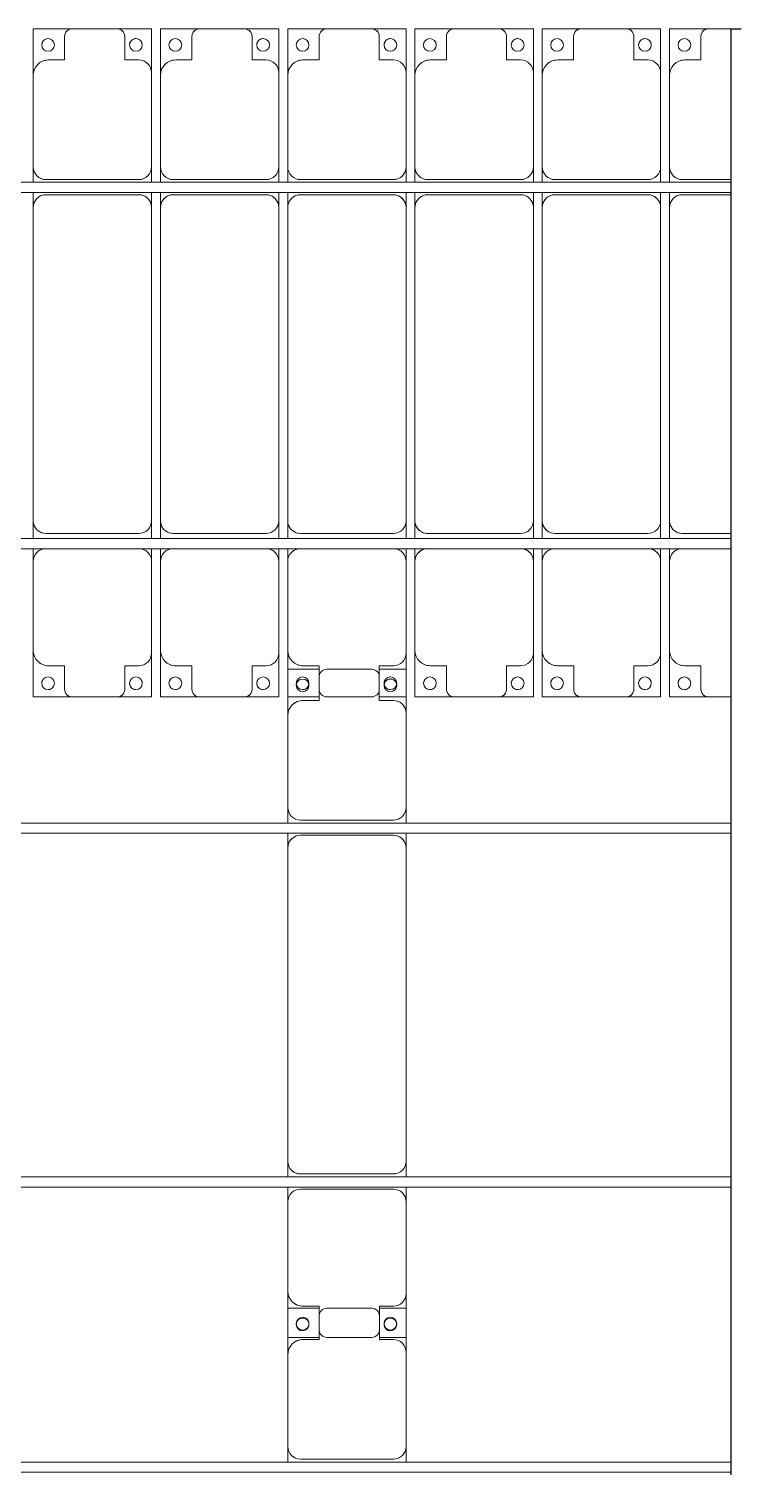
# Model space of a CAD drawing. Header units: millimetres. Extents: x -496478 to -186190, y -204059 to -87354.
# Drawn here: x -345992 to -343212, y -100932 to -95283 of the extents above; entities that cross this region are included whole.
import ezdxf

# ---------------------------------------------------------------- set-up
doc = ezdxf.new("R2010")
doc.units = ezdxf.units.MM
for name, color, linetype, lineweight in [('A-DETL-MBND', 5, 'Continuous', 9), ('A-GENM', 13, 'Continuous', 9), ('S-BEAM', 12, 'Continuous', 9)]:
    doc.layers.add(name, color=color, linetype=linetype, lineweight=lineweight)

# ---------------------------------------------------------------- blocks, each defined once
blk = doc.blocks.new('Dải phao đi lại kèm đỡ invester - DẢI PHAO ĐI LẠI-V1-BỐ TRÍ KHUNG KẾT CẤU BÈ PIN 01')
at = {"layer": 'A-DETL-MBND', "color": 8}
for p, q in [((92758.4, 1312.2), (92911.8, 1312.2)), ((92758.4, 1129.7), (92758.4, 1312.2)), ((92911.8, 1312.2), (92758.4, 1312.2)), ((93088.2, 1312.2), (92911.8, 1312.2)), ((93088.2, 1312.2), (93223.4, 1312.2)), ((93223.4, 1312.2), (93088.2, 1312.2)), ((93223.4, 1312.2), (93223.4, 1139.7)), ((93258.4, 1312.2), (93411.8, 1312.2)), ((93258.4, 1129.7), (93258.4, 1312.2)), ((93411.8, 1312.2), (93258.4, 1312.2)), ((93588.2, 1312.2), (93411.8, 1312.2)), ((93588.2, 1312.2), (93723.4, 1312.2)), ((93723.4, 1312.2), (93588.2, 1312.2)), ((93723.4, 1312.2), (93723.4, 1139.7)), ((93758.4, 1312.2), (93911.8, 1312.2)), ((93758.4, 1129.7), (93758.4, 1312.2)), ((93911.8, 1312.2), (93758.4, 1312.2)), ((94088.2, 1312.2), (93911.8, 1312.2)), ((94088.2, 1312.2), (94223.4, 1312.2)), ((94223.4, 1312.2), (94088.2, 1312.2)), ((94223.4, 1312.2), (94223.4, 1139.7)), ((94258.4, 1312.2), (94411.8, 1312.2)), ((94258.4, 1129.7), (94258.4, 1312.2)), ((94411.8, 1312.2), (94258.4, 1312.2)), ((94588.2, 1312.2), (94411.8, 1312.2)), ((94588.2, 1312.2), (94723.4, 1312.2)), ((94723.4, 1312.2), (94588.2, 1312.2)), ((94723.4, 1312.2), (94723.4, 1139.7)), ((94758.4, 1312.2), (94911.8, 1312.2)), ((94758.4, 1129.7), (94758.4, 1312.2)), ((94911.8, 1312.2), (94758.4, 1312.2)), ((95088.2, 1312.2), (94911.8, 1312.2)), ((95088.2, 1312.2), (95223.4, 1312.2)), ((95223.4, 1312.2), (95088.2, 1312.2)), ((95223.4, 1312.2), (95223.4, 1139.7)), ((95258.4, 1312.2), (95411.8, 1312.2)), ((95258.4, 1129.7), (95258.4, 1312.2)), ((95411.8, 1312.2), (95258.4, 1312.2)), ((95500, 1312.2), (95411.8, 1312.2)), ((92881.8, 1282.2), (92881.8, 1189.7)), ((93118.2, 1189.7), (93118.2, 1282.2)), ((93381.8, 1282.2), (93381.8, 1189.7)), ((93618.2, 1189.7), (93618.2, 1282.2)), ((93881.8, 1282.2), (93881.8, 1189.7)), ((94118.2, 1189.7), (94118.2, 1282.2)), ((94381.8, 1282.2), (94381.8, 1189.7)), ((94618.2, 1189.7), (94618.2, 1282.2)), ((94881.8, 1282.2), (94881.8, 1189.7)), ((95118.2, 1189.7), (95118.2, 1282.2)), ((95381.8, 1282.2), (95381.8, 1189.7)), ((92881.8, 1189.7), (92818.4, 1189.7)), ((93173.4, 1189.7), (93118.2, 1189.7)), ((93381.8, 1189.7), (93318.4, 1189.7)), ((93673.4, 1189.7), (93618.2, 1189.7)), ((93881.8, 1189.7), (93818.4, 1189.7)), ((94173.4, 1189.7), (94118.2, 1189.7)), ((94381.8, 1189.7), (94318.4, 1189.7)), ((94673.4, 1189.7), (94618.2, 1189.7)), ((94881.8, 1189.7), (94818.4, 1189.7)), ((95173.4, 1189.7), (95118.2, 1189.7)), ((95381.8, 1189.7), (95318.4, 1189.7)), ((93223.4, 769.7), (93223.4, 1139.7)), ((93723.4, 769.7), (93723.4, 1139.7)), ((94223.4, 769.7), (94223.4, 1139.7)), ((94723.4, 769.7), (94723.4, 1139.7)), ((95223.4, 769.7), (95223.4, 1139.7)), ((92758.4, 1129.7), (92758.4, 769.7)), ((93258.4, 1129.7), (93258.4, 769.7)), ((93758.4, 1129.7), (93758.4, 769.7)), ((94258.4, 1129.7), (94258.4, 769.7)), ((94758.4, 1129.7), (94758.4, 769.7)), ((95258.4, 1129.7), (95258.4, 769.7)), ((92758.4, 709.7), (92758.4, 769.7)), ((93223.4, 769.7), (93223.4, 709.7)), ((93258.4, 709.7), (93258.4, 769.7)), ((93723.4, 769.7), (93723.4, 709.7)), ((93758.4, 709.7), (93758.4, 769.7)), ((94223.4, 769.7), (94223.4, 709.7)), ((94258.4, 709.7), (94258.4, 769.7)), ((94723.4, 769.7), (94723.4, 709.7)), ((94758.4, 709.7), (94758.4, 769.7)), ((95223.4, 769.7), (95223.4, 709.7)), ((95258.4, 709.7), (95258.4, 769.7)), ((92808.4, 719.7), (93173.4, 719.7)), ((93308.4, 719.7), (93673.4, 719.7)), ((93808.4, 719.7), (94173.4, 719.7)), ((94308.4, 719.7), (94673.4, 719.7)), ((94808.4, 719.7), (95173.4, 719.7)), ((95308.4, 719.7), (95500, 719.7)), ((92758.4, 610.3), (92758.4, 669.7)), ((93173.4, 660.3), (92808.4, 660.3)), ((93223.4, 669.7), (93223.4, 610.3)), ((93258.4, 610.3), (93258.4, 669.7)), ((93673.4, 660.3), (93308.4, 660.3)), ((93723.4, 669.7), (93723.4, 610.3)), ((93758.4, 610.3), (93758.4, 669.7)), ((94173.4, 660.3), (93808.4, 660.3)), ((94223.4, 669.7), (94223.4, 610.3)), ((94258.4, 610.3), (94258.4, 669.7)), ((94673.4, 660.3), (94308.4, 660.3)), ((94723.4, 669.7), (94723.4, 610.3)), ((94758.4, 610.3), (94758.4, 669.7)), ((95173.4, 660.3), (94808.4, 660.3)), ((95223.4, 669.7), (95223.4, 610.3)), ((95258.4, 610.3), (95258.4, 669.7)), ((95500, 660.3), (95308.4, 660.3)), ((92758.4, 610.3), (92758.4, -620.3)), ((93223.4, -620.3), (93223.4, 610.3)), ((93258.4, 610.3), (93258.4, -620.3)), ((93723.4, -620.3), (93723.4, 610.3)), ((93758.4, 610.3), (93758.4, -620.3)), ((94223.4, -620.3), (94223.4, 610.3)), ((94258.4, 610.3), (94258.4, -620.3)), ((94723.4, -620.3), (94723.4, 610.3)), ((94758.4, 610.3), (94758.4, -620.3)), ((95223.4, -620.3), (95223.4, 610.3)), ((95258.4, 610.3), (95258.4, -620.3)), ((92758.4, -690.3), (92758.4, -620.3)), ((93223.4, -620.3), (93223.4, -690.3)), ((93258.4, -690.3), (93258.4, -620.3)), ((93723.4, -620.3), (93723.4, -690.3)), ((93758.4, -690.3), (93758.4, -620.3)), ((94223.4, -620.3), (94223.4, -690.3)), ((94258.4, -690.3), (94258.4, -620.3)), ((94723.4, -620.3), (94723.4, -690.3)), ((94758.4, -690.3), (94758.4, -620.3)), ((95223.4, -620.3), (95223.4, -690.3)), ((95258.4, -690.3), (95258.4, -620.3)), ((92808.4, -670.3), (93173.4, -670.3)), ((93308.4, -670.3), (93673.4, -670.3)), ((93808.4, -670.3), (94173.4, -670.3)), ((94308.4, -670.3), (94673.4, -670.3)), ((94808.4, -670.3), (95173.4, -670.3)), ((95308.4, -670.3), (95500, -670.3)), ((92758.4, -779.7), (92758.4, -730.3)), ((93223.4, -730.3), (93223.4, -779.7)), ((93258.4, -779.7), (93258.4, -730.3)), ((93723.4, -730.3), (93723.4, -779.7)), ((93758.4, -779.7), (93758.4, -730.3)), ((94223.4, -730.3), (94223.4, -779.7)), ((94258.4, -779.7), (94258.4, -730.3)), ((94723.4, -730.3), (94723.4, -779.7)), ((94758.4, -779.7), (94758.4, -730.3)), ((95223.4, -730.3), (95223.4, -779.7)), ((95258.4, -779.7), (95258.4, -730.3)), ((92758.4, -779.7), (92758.4, -1129.7)), ((93223.4, -1139.7), (93223.4, -779.7)), ((93258.4, -779.7), (93258.4, -1129.7)), ((93723.4, -1139.7), (93723.4, -779.7)), ((93758.4, -779.7), (93758.4, -1129.7)), ((94223.4, -1139.7), (94223.4, -779.7)), ((94258.4, -779.7), (94258.4, -1129.7)), ((94723.4, -1139.7), (94723.4, -779.7)), ((94758.4, -779.7), (94758.4, -1129.7)), ((95223.4, -1139.7), (95223.4, -779.7)), ((95258.4, -779.7), (95258.4, -1129.7)), ((92758.4, -1312.2), (92758.4, -1129.7)), ((93258.4, -1312.2), (93258.4, -1129.7)), ((93758.4, -1312.2), (93758.4, -1129.7)), ((94258.4, -1312.2), (94258.4, -1129.7)), ((94758.4, -1312.2), (94758.4, -1129.7)), ((95258.4, -1312.2), (95258.4, -1129.7)), ((93223.4, -1139.7), (93223.4, -1312.2)), ((93723.4, -1139.7), (93723.4, -1312.2)), ((94223.4, -1139.7), (94223.4, -1312.2)), ((94723.4, -1139.7), (94723.4, -1312.2)), ((95223.4, -1139.7), (95223.4, -1312.2)), ((92818.4, -1189.7), (92881.8, -1189.7)), ((92881.8, -1189.7), (92881.8, -1282.2)), ((93118.2, -1282.2), (93118.2, -1189.7)), ((93118.2, -1189.7), (93173.4, -1189.7)), ((93318.4, -1189.7), (93381.8, -1189.7)), ((93381.8, -1189.7), (93381.8, -1282.2)), ((93618.2, -1282.2), (93618.2, -1189.7)), ((93618.2, -1189.7), (93673.4, -1189.7)), ((93818.4, -1189.7), (93881.8, -1189.7)), ((93881.8, -1189.7), (93881.8, -1282.2)), ((94118.2, -1282.2), (94118.2, -1189.7)), ((94118.2, -1189.7), (94173.4, -1189.7)), ((94318.4, -1189.7), (94381.8, -1189.7)), ((94381.8, -1189.7), (94381.8, -1282.2)), ((94618.2, -1282.2), (94618.2, -1189.7)), ((94618.2, -1189.7), (94673.4, -1189.7)), ((94818.4, -1189.7), (94881.8, -1189.7)), ((94881.8, -1189.7), (94881.8, -1282.2)), ((95118.2, -1282.2), (95118.2, -1189.7)), ((95118.2, -1189.7), (95173.4, -1189.7)), ((95318.4, -1189.7), (95381.8, -1189.7)), ((95381.8, -1189.7), (95381.8, -1282.2)), ((92911.8, -1312.2), (92758.4, -1312.2)), ((92758.4, -1312.2), (92911.8, -1312.2)), ((92911.8, -1312.2), (93088.2, -1312.2)), ((93223.4, -1312.2), (93088.2, -1312.2)), ((93088.2, -1312.2), (93223.4, -1312.2)), ((93411.8, -1312.2), (93258.4, -1312.2)), ((93258.4, -1312.2), (93411.8, -1312.2)), ((93411.8, -1312.2), (93588.2, -1312.2)), ((93723.4, -1312.2), (93588.2, -1312.2)), ((93588.2, -1312.2), (93723.4, -1312.2)), ((93881.8, -1312.2), (93758.4, -1312.2)), ((93911.8, -1312.2), (94088.2, -1312.2)), ((94223.4, -1312.2), (94118.2, -1312.2)), ((94411.8, -1312.2), (94258.4, -1312.2)), ((94258.4, -1312.2), (94411.8, -1312.2)), ((94411.8, -1312.2), (94588.2, -1312.2)), ((94723.4, -1312.2), (94588.2, -1312.2)), ((94588.2, -1312.2), (94723.4, -1312.2)), ((94911.8, -1312.2), (94758.4, -1312.2)), ((94758.4, -1312.2), (94911.8, -1312.2)), ((94911.8, -1312.2), (95088.2, -1312.2)), ((95223.4, -1312.2), (95088.2, -1312.2)), ((95088.2, -1312.2), (95223.4, -1312.2)), ((95411.8, -1312.2), (95258.4, -1312.2)), ((95258.4, -1312.2), (95411.8, -1312.2)), ((95411.8, -1312.2), (95500, -1312.2))]:
    blk.add_line(p, q, dxfattribs=at)
for centre, radius, start, end in [((92911.8, 1282.2), 30, 90, 180), ((92911.8, 1282.2), 30, 90, 165), ((92911.8, 1282.2), 30, 90, 105), ((92911.8, 1282.2), 30, 90, 105), ((93088.2, 1282.2), 30, 360, 90), ((93088.2, 1282.2), 30, 75, 90), ((93088.2, 1282.2), 30, 15, 90), ((93088.2, 1282.2), 30, 75, 90), ((93411.8, 1282.2), 30, 90, 180), ((93411.8, 1282.2), 30, 90, 165), ((93411.8, 1282.2), 30, 90, 105), ((93411.8, 1282.2), 30, 90, 105), ((93588.2, 1282.2), 30, 360, 90), ((93588.2, 1282.2), 30, 75, 90), ((93588.2, 1282.2), 30, 15, 90), ((93588.2, 1282.2), 30, 75, 90), ((93911.8, 1282.2), 30, 90, 180), ((93911.8, 1282.2), 30, 90, 165), ((93911.8, 1282.2), 30, 90, 105), ((93911.8, 1282.2), 30, 90, 105), ((94088.2, 1282.2), 30, 360, 90), ((94088.2, 1282.2), 30, 75, 90), ((94088.2, 1282.2), 30, 15, 90), ((94088.2, 1282.2), 30, 75, 90), ((94411.8, 1282.2), 30, 90, 180), ((94411.8, 1282.2), 30, 90, 165), ((94411.8, 1282.2), 30, 90, 105), ((94411.8, 1282.2), 30, 90, 105), ((94588.2, 1282.2), 30, 360, 90), ((94588.2, 1282.2), 30, 75, 90), ((94588.2, 1282.2), 30, 15, 90), ((94588.2, 1282.2), 30, 75, 90), ((94911.8, 1282.2), 30, 90, 180), ((94911.8, 1282.2), 30, 90, 165), ((94911.8, 1282.2), 30, 90, 105), ((94911.8, 1282.2), 30, 90, 105), ((95088.2, 1282.2), 30, 0, 89.9788), ((95088.2, 1282.2), 30, 75, 89.9788), ((95088.2, 1282.2), 30, 15, 89.9788), ((95088.2, 1282.2), 30, 75, 89.9788), ((95411.8, 1282.2), 30, 90, 180), ((95411.8, 1282.2), 30, 90, 165), ((95411.8, 1282.2), 30, 90, 105), ((95411.8, 1282.2), 30, 90, 105), ((92816.8, 1248.6), 25, 90, 270), ((92816.8, 1248.6), 25, 270, 90), ((93161.8, 1248.6), 25, 90, 270), ((93161.8, 1248.6), 25, 150, 180), ((93161.8, 1248.6), 25, 120, 135), ((93161.8, 1248.6), 25, 90, 105), ((93161.8, 1248.6), 25, 270, 90), ((93316.8, 1248.6), 25, 90, 270), ((93316.8, 1248.6), 25, 270, 90), ((93661.8, 1248.6), 25, 90, 270), ((93661.8, 1248.6), 25, 150, 180), ((93661.8, 1248.6), 25, 120, 135), ((93661.8, 1248.6), 25, 90, 105), ((93661.8, 1248.6), 25, 270, 90), ((93816.8, 1248.6), 25, 90, 270), ((93816.8, 1248.6), 25, 270, 90), ((94161.8, 1248.6), 25, 90, 270), ((94161.8, 1248.6), 25, 150, 180), ((94161.8, 1248.6), 25, 120, 135), ((94161.8, 1248.6), 25, 90, 105), ((94161.8, 1248.6), 25, 270, 90), ((94316.8, 1248.6), 25, 90, 270), ((94316.8, 1248.6), 25, 270, 90), ((94661.8, 1248.6), 25, 90, 270), ((94661.8, 1248.6), 25, 150, 180), ((94661.8, 1248.6), 25, 120, 135), ((94661.8, 1248.6), 25, 90, 105), ((94661.8, 1248.6), 25, 270, 90), ((94816.8, 1248.6), 25, 90, 270), ((94816.8, 1248.6), 25, 270, 90), ((95161.8, 1248.6), 25, 90, 270), ((95161.8, 1248.6), 25, 150, 180), ((95161.8, 1248.6), 25, 120, 135), ((95161.8, 1248.6), 25, 90, 105), ((95161.8, 1248.6), 25, 270, 90), ((95316.8, 1248.6), 25, 90, 270), ((95316.8, 1248.6), 25, 270, 90), ((92818.4, 1129.7), 60, 90, 180), ((92818.4, 1129.7), 60, 90, 135), ((93173.4, 1139.7), 50, 360, 90), ((93173.4, 1139.7), 50, 45, 90), ((93318.4, 1129.7), 60, 90, 180), ((93318.4, 1129.7), 60, 90, 135), ((93673.4, 1139.7), 50, 360, 90), ((93673.4, 1139.7), 50, 45, 90), ((93818.4, 1129.7), 60, 90, 180), ((93818.4, 1129.7), 60, 90, 135), ((94173.4, 1139.7), 50, 0, 90), ((94173.4, 1139.7), 50, 45, 90), ((94318.4, 1129.7), 60, 90, 180), ((94318.4, 1129.7), 60, 90, 135), ((94673.4, 1139.7), 50, 360, 90), ((94673.4, 1139.7), 50, 45, 90), ((94818.4, 1129.7), 60, 90, 180), ((94818.4, 1129.7), 60, 90, 135), ((95173.4, 1139.7), 50, 360, 90), ((95173.4, 1139.7), 50, 45, 90), ((95318.4, 1129.7), 60, 90, 180), ((95318.4, 1129.7), 60, 90, 135), ((92808.4, 769.7), 50, 180, 270), ((93173.4, 769.7), 50, 270, 360), ((93308.4, 769.7), 50, 180, 270), ((93673.4, 769.7), 50, 270, 0), ((93808.4, 769.7), 50, 180, 270), ((94173.4, 769.7), 50, 270, 0), ((94308.4, 769.7), 50, 180, 270), ((94673.4, 769.7), 50, 270, 360), ((94808.4, 769.7), 50, 180, 270), ((95173.4, 769.7), 50, 270, 0), ((95308.4, 769.7), 50, 180, 270), ((92808.4, 769.7), 50, 225, 270), ((93173.4, 769.7), 50, 270, 315), ((93308.4, 769.7), 50, 225, 270), ((93673.4, 769.7), 50, 270, 315), ((93808.4, 769.7), 50, 225, 270), ((94173.4, 769.7), 50, 270, 315), ((94308.4, 769.7), 50, 225, 270), ((94673.4, 769.7), 50, 270, 315), ((94808.4, 769.7), 50, 225, 270), ((95173.4, 769.7), 50, 270, 315), ((95308.4, 769.7), 50, 225, 270), ((92808.4, 610.3), 50, 90, 180), ((92808.4, 610.3), 50, 105, 180), ((93173.4, 610.3), 50, 0, 90), ((93173.4, 610.3), 50, 15, 90), ((93308.4, 610.3), 50, 90, 180), ((93308.4, 610.3), 50, 105, 180), ((93673.4, 610.3), 50, 0, 90), ((93673.4, 610.3), 50, 15, 90), ((93808.4, 610.3), 50, 90, 180), ((93808.4, 610.3), 50, 105, 180), ((94173.4, 610.3), 50, 360, 90), ((94173.4, 610.3), 50, 15, 90), ((94308.4, 610.3), 50, 90, 180), ((94308.4, 610.3), 50, 120, 180), ((94308.4, 610.3), 50, 105, 117.6921), ((94673.4, 610.3), 50, 0, 90), ((94673.4, 610.3), 50, 15, 90), ((94808.4, 610.3), 50, 90, 180), ((94808.4, 610.3), 50, 105, 180), ((95173.4, 610.3), 50, 0, 90), ((95173.4, 610.3), 50, 15, 90), ((95308.4, 610.3), 50, 90, 180), ((95308.4, 610.3), 50, 105, 180), ((92808.4, -620.3), 50, 180, 270), ((93173.4, -620.3), 50, 270, 0), ((93173.4, -620.3), 50, 270, 0), ((93308.4, -620.3), 50, 180, 270), ((93673.4, -620.3), 50, 270, 360), ((93673.4, -620.3), 50, 270, 360), ((93808.4, -620.3), 50, 180, 270), ((94173.4, -620.3), 50, 270, 360), ((94173.4, -620.3), 50, 270, 360), ((94308.4, -620.3), 50, 180, 270), ((94673.4, -620.3), 50, 270, 0), ((94673.4, -620.3), 50, 270, 0), ((94808.4, -620.3), 50, 180, 270), ((95173.4, -620.3), 50, 270, 360), ((95173.4, -620.3), 50, 270, 360), ((95308.4, -620.3), 50, 180, 270), ((92808.4, -620.3), 50, 195, 270), ((93308.4, -620.3), 50, 195, 270), ((93808.4, -620.3), 50, 195, 270), ((94308.4, -620.3), 50, 195, 240), ((94308.4, -620.3), 50, 242.2862, 270), ((94808.4, -620.3), 50, 195, 270), ((95308.4, -620.3), 50, 195, 270), ((92808.4, -779.7), 50, 95.7981, 180), ((92808.4, -779.7), 50, 95.7981, 135), ((93173.4, -779.7), 50, 0, 84.2019), ((93173.4, -779.7), 50, 45, 84.2019), ((93308.4, -779.7), 50, 95.7981, 180), ((93308.4, -779.7), 50, 95.7981, 135), ((93673.4, -779.7), 50, 360, 84.2019), ((93673.4, -779.7), 50, 45, 84.2019), ((93808.4, -779.7), 50, 95.7981, 180), ((93808.4, -779.7), 50, 95.7981, 135), ((94173.4, -779.7), 50, 0, 84.2019), ((94173.4, -779.7), 50, 45, 84.2019), ((94308.4, -779.7), 50, 95.7981, 180), ((94308.4, -779.7), 50, 95.7981, 135), ((94673.4, -779.7), 50, 0, 84.2019), ((94673.4, -779.7), 50, 45, 84.2019), ((94808.4, -779.7), 50, 95.7981, 180), ((94808.4, -779.7), 50, 95.7981, 135), ((95173.4, -779.7), 50, 360, 84.2019), ((95173.4, -779.7), 50, 45, 84.2019), ((95308.4, -779.7), 50, 95.7981, 180), ((95308.4, -779.7), 50, 95.7981, 135), ((92818.4, -1129.7), 60, 180, 270), ((93318.4, -1129.7), 60, 180, 270), ((93818.4, -1129.7), 60, 180, 270), ((94318.4, -1129.7), 60, 180, 270), ((94818.4, -1129.7), 60, 180, 270), ((95318.4, -1129.7), 60, 180, 270), ((92818.4, -1129.7), 60, 225, 270), ((93173.4, -1139.7), 50, 270, 0), ((93173.4, -1139.7), 50, 270, 315), ((93318.4, -1129.7), 60, 225, 270), ((93673.4, -1139.7), 50, 270, 360), ((93673.4, -1139.7), 50, 270, 315), ((93818.4, -1129.7), 60, 225, 270), ((94173.4, -1139.7), 50, 270, 0), ((94173.4, -1139.7), 50, 270, 315), ((94318.4, -1129.7), 60, 225, 270), ((94673.4, -1139.7), 50, 270, 0), ((94673.4, -1139.7), 50, 270, 315), ((94818.4, -1129.7), 60, 225, 270), ((95173.4, -1139.7), 50, 270, 360), ((95173.4, -1139.7), 50, 270, 315), ((95318.4, -1129.7), 60, 225, 270), ((92816.8, -1258.6), 25, 90, 270), ((92816.8, -1258.6), 25, 270, 90), ((93161.8, -1258.6), 25, 90, 270), ((93161.8, -1258.6), 25, 270, 90), ((93316.8, -1258.6), 25, 90, 270), ((93316.8, -1258.6), 25, 270, 90), ((93661.8, -1258.6), 25, 90, 270), ((93661.8, -1258.6), 25, 270, 90), ((93816.8, -1258.6), 25, 90, 270), ((93816.8, -1258.6), 25, 270, 90), ((94161.8, -1258.6), 25, 90, 270), ((94161.8, -1258.6), 25, 270, 90), ((94316.8, -1258.6), 25, 90, 270), ((94316.8, -1258.6), 25, 270, 90), ((94661.8, -1258.6), 25, 90, 270), ((94661.8, -1258.6), 25, 270, 90), ((94816.8, -1258.6), 25, 90, 270), ((94816.8, -1258.6), 25, 270, 90), ((95161.8, -1258.6), 25, 90, 270), ((95161.8, -1258.6), 25, 270, 90), ((95316.8, -1258.6), 25, 90, 270), ((95316.8, -1258.6), 25, 270, 90), ((92816.8, -1258.6), 25, 165, 180), ((92816.8, -1258.6), 25, 270, 285), ((92911.8, -1282.2), 30, 180, 270), ((92911.8, -1282.2), 30, 195, 270), ((93088.2, -1282.2), 30, 270, 0), ((93088.2, -1282.2), 30, 270, 345), ((93088.2, -1282.2), 30, 315, 330), ((93088.2, -1282.2), 30, 315, 330), ((93161.8, -1258.6), 25, 165, 270), ((93161.8, -1258.6), 25, 0, 15), ((93316.8, -1258.6), 25, 165, 180), ((93316.8, -1258.6), 25, 270, 285), ((93411.8, -1282.2), 30, 180, 270), ((93411.8, -1282.2), 30, 195, 270), ((93588.2, -1282.2), 30, 270, 0), ((93588.2, -1282.2), 30, 270, 345), ((93588.2, -1282.2), 30, 315, 330), ((93588.2, -1282.2), 30, 315, 330), ((93661.8, -1258.6), 25, 165, 270), ((93661.8, -1258.6), 25, 360, 15), ((93816.8, -1258.6), 25, 270, 285), ((93911.8, -1282.2), 30, 180, 270), ((94088.2, -1282.2), 30, 270, 360), ((94161.8, -1258.6), 25, 165, 270), ((94316.8, -1258.6), 25, 165, 180), ((94316.8, -1258.6), 25, 270, 285), ((94411.8, -1282.2), 30, 180, 270), ((94411.8, -1282.2), 30, 195, 270), ((94588.2, -1282.2), 30, 270, 0), ((94588.2, -1282.2), 30, 270, 345), ((94588.2, -1282.2), 30, 315, 330), ((94588.2, -1282.2), 30, 315, 330), ((94661.8, -1258.6), 25, 165, 270), ((94661.8, -1258.6), 25, 0, 15), ((94816.8, -1258.6), 25, 165, 180), ((94816.8, -1258.6), 25, 270, 285), ((94911.8, -1282.2), 30, 180, 270), ((94911.8, -1282.2), 30, 195, 270), ((95088.2, -1282.2), 30, 270, 0), ((95088.2, -1282.2), 30, 270, 345), ((95088.2, -1282.2), 30, 315, 330), ((95088.2, -1282.2), 30, 315, 330), ((95161.8, -1258.6), 25, 165, 270), ((95161.8, -1258.6), 25, 0, 15), ((95316.8, -1258.6), 25, 165, 180), ((95316.8, -1258.6), 25, 270, 285), ((95411.8, -1282.2), 30, 180, 270), ((95411.8, -1282.2), 30, 195, 270), ((92911.8, -1282.2), 30, 255, 270), ((92911.8, -1282.2), 30, 255, 270), ((93088.2, -1282.2), 30, 270, 285), ((93088.2, -1282.2), 30, 270, 285), ((93411.8, -1282.2), 30, 255, 270), ((93411.8, -1282.2), 30, 255, 270), ((93588.2, -1282.2), 30, 270, 285), ((93588.2, -1282.2), 30, 270, 285), ((94411.8, -1282.2), 30, 255, 270), ((94411.8, -1282.2), 30, 255, 270), ((94588.2, -1282.2), 30, 270, 285), ((94588.2, -1282.2), 30, 270, 285), ((94911.8, -1282.2), 30, 255, 270), ((94911.8, -1282.2), 30, 255, 270), ((95088.2, -1282.2), 30, 270, 285), ((95088.2, -1282.2), 30, 270, 285), ((95411.8, -1282.2), 30, 255, 270), ((95411.8, -1282.2), 30, 255, 270)]:
    blk.add_arc(centre, radius, start, end, dxfattribs=at)
blk = doc.blocks.new('Dai phao do pin - DẢI PHAO ĐỠ PIN-V48-BỐ TRÍ KHUNG KẾT CẤU BÈ PIN 01')
at = {"layer": 'A-DETL-MBND', "color": 8}
for p, q in [((65968, 241.6), (66029.7, 241.6)), ((66389.7, 241.6), (66029.7, 241.6)), ((66389.7, 241.6), (66572.2, 241.6)), ((66457.8, 241.6), (66640.3, 241.6)), ((66457.8, 118.2), (66457.8, 241.6)), ((66572.2, 241.6), (66572.2, 118.2)), ((66990.3, 241.6), (66640.3, 241.6)), ((66990.3, 241.6), (67048, 241.6)), ((67088, 241.6), (67149.7, 241.6)), ((68380.3, 241.6), (67149.7, 241.6)), ((68380.3, 241.6), (68438, 241.6)), ((68478, 241.6), (68539.7, 241.6)), ((68899.7, 241.6), (68539.7, 241.6)), ((68899.7, 241.6), (69082.2, 241.6)), ((69082.2, 241.6), (69082.2, 118.2)), ((65979.7, 191.6), (65979.7, -173.4)), ((66449.7, 118.2), (66449.7, 181.6)), ((66580.3, 181.6), (66580.3, 118.2)), ((67040.3, -173.4), (67040.3, 191.6)), ((67099.7, 191.6), (67099.7, -173.4)), ((68430.3, -173.4), (68430.3, 191.6)), ((68489.7, 191.6), (68489.7, -173.4)), ((68959.7, 118.2), (68959.7, 181.6)), ((66542.2, 118.2), (66449.7, 118.2)), ((66580.3, 118.2), (66487.8, 118.2)), ((69052.2, 118.2), (68959.7, 118.2)), ((66457.8, 88.2), (66457.8, -88.2)), ((66572.2, -88.2), (66572.2, 88.2)), ((69082.2, -88.2), (69082.2, 88.2)), ((66449.7, -173.4), (66449.7, -118.2)), ((66449.7, -118.2), (66542.2, -118.2)), ((66457.8, -223.4), (66457.8, -118.2)), ((66487.8, -118.2), (66580.3, -118.2)), ((66572.2, -118.2), (66572.2, -223.4)), ((66580.3, -118.2), (66580.3, -173.4)), ((68959.7, -173.4), (68959.7, -118.2)), ((68959.7, -118.2), (69052.2, -118.2)), ((69082.2, -118.2), (69082.2, -223.4)), ((66029.7, -223.4), (65968, -223.4)), ((66029.7, -223.4), (66399.7, -223.4)), ((66572.2, -223.4), (66399.7, -223.4)), ((66630.3, -223.4), (66457.8, -223.4)), ((66630.3, -223.4), (66990.3, -223.4)), ((67048, -223.4), (66990.3, -223.4)), ((67149.7, -223.4), (67088, -223.4)), ((67149.7, -223.4), (68380.3, -223.4)), ((68438, -223.4), (68380.3, -223.4)), ((68539.7, -223.4), (68478, -223.4)), ((68539.7, -223.4), (68909.7, -223.4)), ((69082.2, -223.4), (68909.7, -223.4))]:
    blk.add_line(p, q, dxfattribs=at)
for centre, radius, start, end in [((66029.7, 191.6), 50, 90, 180), ((66029.7, 191.6), 50, 135, 180), ((66389.7, 181.6), 60, 0, 90), ((66640.3, 181.6), 60, 90, 180), ((66990.3, 191.6), 50, 0, 90), ((66990.3, 191.6), 50, 0, 45), ((67149.7, 191.6), 50, 90, 180), ((67149.7, 191.6), 50, 105, 180), ((68380.3, 191.6), 50, 0, 90), ((68380.3, 191.6), 50, 15, 90), ((68539.7, 191.6), 50, 90, 180), ((68539.7, 191.6), 50, 135, 180), ((68899.7, 181.6), 60, 0, 90), ((66389.7, 181.6), 60, 0, 45), ((66508.6, 183.2), 25, 0, 180), ((66508.6, 183.2), 25, 180, 0), ((66511.4, 183.2), 25, 0, 180), ((66511.4, 183.2), 25, 180, 0), ((66511.4, 183.2), 25, 180, 195), ((66640.3, 181.6), 60, 135, 180), ((68899.7, 181.6), 60, 0, 45), ((69018.6, 183.2), 25, 0, 180), ((69018.6, 183.2), 25, 180, 360), ((66487.8, 88.2), 30, 90, 180), ((66542.2, 88.2), 30, 360, 90), ((69052.2, 88.2), 30, 0, 90), ((66487.8, -88.2), 30, 180, 270), ((66542.2, -88.2), 30, 270, 360), ((69052.2, -88.2), 30, 270, 0), ((66508.6, -161.8), 25, 0, 180), ((66508.6, -161.8), 25, 180, 0), ((66511.4, -161.8), 25, 0, 180), ((66511.4, -161.8), 25, 120, 180), ((66511.4, -161.8), 25, 180, 360), ((66511.4, -161.8), 25, 75, 105), ((66508.6, -161.8), 25, 75, 90), ((66508.6, -161.8), 25, 30, 45), ((66508.6, -161.8), 25, 0, 15), ((69018.6, -161.8), 25, 0, 180), ((69018.6, -161.8), 25, 180, 0), ((69018.6, -161.8), 25, 60, 90), ((69018.6, -161.8), 25, 30, 45), ((69018.6, -161.8), 25, 0, 15), ((66029.7, -173.4), 50, 180, 270), ((66029.7, -173.4), 50, 180, 225), ((66399.7, -173.4), 50, 270, 0), ((66399.7, -173.4), 50, 315, 0), ((66630.3, -173.4), 50, 180, 270), ((66630.3, -173.4), 50, 180, 225), ((66990.3, -173.4), 50, 270, 0), ((66990.3, -173.4), 50, 315, 360), ((67149.7, -173.4), 50, 180, 270), ((67149.7, -173.4), 50, 180, 270), ((68380.3, -173.4), 50, 270, 0), ((68380.3, -173.4), 50, 285, 0), ((68539.7, -173.4), 50, 180, 270), ((68539.7, -173.4), 50, 180, 225), ((68909.7, -173.4), 50, 270, 360), ((68909.7, -173.4), 50, 315, 360)]:
    blk.add_arc(centre, radius, start, end, dxfattribs=at)
blk = doc.blocks.new('Dầm C52 - Dầm C52-19519-BỐ TRÍ KHUNG KẾT CẤU BÈ PIN 01')
at = {"layer": 'S-BEAM', "color": 1}
for p, q in [((-21500, 20), (-15540, 20)), ((-15540, -20), (-21500, -20))]:
    blk.add_line(p, q, dxfattribs=at)
blk = doc.blocks.new('Dầm C52 - Hộp 40x60-24147-BỐ TRÍ KHUNG KẾT CẤU BÈ PIN 01')
at = {"layer": 'S-BEAM', "color": 3, "lineweight": 25}
for p, q in [((-37857.1, 20), (37857.1, 20)), ((37857.1, 20), (37857.1, -20))]:
    blk.add_line(p, q, dxfattribs=at)
blk = doc.blocks.new('HOBANMONG_BEPIN 1_rvt-1-BỐ TRÍ KHUNG KẾT CẤU BÈ PIN 01')
at = {"layer": 'A-GENM', "lineweight": 9}
for name, p, rotation in [('Dải phao đi lại kèm đỡ invester - DẢI PHAO ĐI LẠI-V1-BỐ TRÍ KHUNG KẾT CẤU BÈ PIN 01', (-438732.7, -96596), 0.0007586099545854), ('Dai phao do pin - DẢI PHAO ĐỠ PIN-V48-BỐ TRÍ KHUNG KẾT CẤU BÈ PIN 01', (-344731.7, -166880.4), 90.00075860989342)]:
    blk.add_blockref(name, p, dxfattribs=dict(at, rotation=rotation))
at = {"layer": 'S-BEAM', "lineweight": 9}
for name, p, rotation in [('Dầm C52 - Hộp 40x60-24147-BỐ TRÍ KHUNG KẾT CẤU BÈ PIN 01', (-343212.2, -133139.7), 90.00075860989166), ('Dầm C52 - Dầm C52-19519-BỐ TRÍ KHUNG KẾT CẤU BÈ PIN 01', (-364732.7, -95905.4), 180.0007586094741), ('Dầm C52 - Dầm C52-19519-BỐ TRÍ KHUNG KẾT CẤU BÈ PIN 01', (-364732.7, -97305.4), 180.0007586094741), ('Dầm C52 - Dầm C52-19519-BỐ TRÍ KHUNG KẾT CẤU BÈ PIN 01', (-364732.6, -98422.7), 180.0007586094741), ('Dầm C52 - Dầm C52-19519-BỐ TRÍ KHUNG KẾT CẤU BÈ PIN 01', (-364732.6, -99812.7), 180.0007586094741), ('Dầm C52 - Dầm C52-19519-BỐ TRÍ KHUNG KẾT CẤU BÈ PIN 01', (-364732.6, -100932.7), 180.0007586094741)]:
    blk.add_blockref(name, p, dxfattribs=dict(at, rotation=rotation))

msp = doc.modelspace()

# ---------------------------------------------------------------- block references
at = {"lineweight": 5}
msp.add_blockref('HOBANMONG_BEPIN 1_rvt-1-BỐ TRÍ KHUNG KẾT CẤU BÈ PIN 01', (0, 0), dxfattribs=at)

doc.saveas('drawing.dxf')
